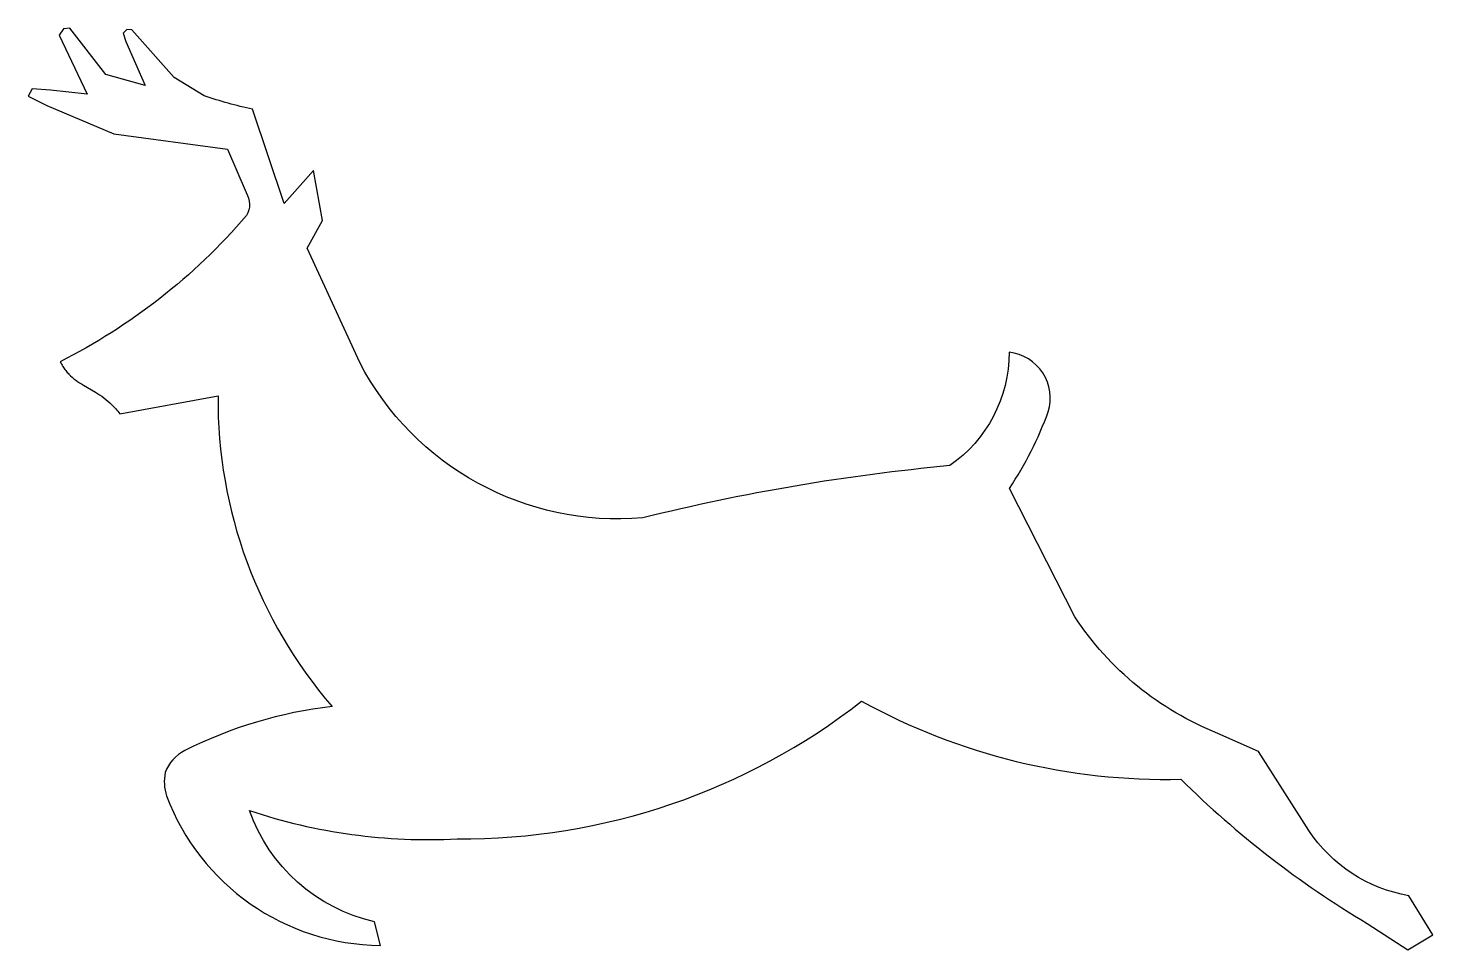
# Model space of a CAD drawing. Header units: millimetres. Extents: x 0 to 14.6, y 1.2 to 10.7.
import ezdxf

# ---------------------------------------------------------------- set-up
doc = ezdxf.new("R2010")
doc.units = ezdxf.units.MM

msp = doc.modelspace()

# ---------------------------------------------------------------- linework, layer by layer
at = {"flags": 128}
msp.add_lwpolyline([(3.644506, 1.204731), (3.582109, 1.450883, -0.257175), (2.28605, 2.603944, 0.093843), (4.440887, 2.310599, 0.169048), (8.639218, 3.738924, 0.132155), (11.953079, 2.928831, 0.060368), (13.885416, 1.432662), (14.308654, 1.158122), (14.568658, 1.314492), (14.319416, 1.71952, -0.20362), (13.279358, 2.397345), (12.757521, 3.215313), (12.337562, 3.40529, -0.153503), (10.851235, 4.614258), (10.174607, 5.947677, 0.056015), (10.57677, 6.740232, 0.223198), (10.519936, 7.145582, 0.223207), (10.171636, 7.360579, -0.244063), (9.554953, 6.18322, 0.037312), (6.368088, 5.641611, -0.303235), (3.430509, 7.254281), (2.88623, 8.441251), (3.04412, 8.725599), (2.949801, 9.246973), (2.646958, 8.90534), (2.31777, 9.883482, -0.030862), (1.816649, 10.020626), (1.502969, 10.210709), (1.065911, 10.705338), (1.014203, 10.708153), (0.976592, 10.671553), (1.004109, 10.585223), (1.202771, 10.129814), (0.795424, 10.243624), (0.422817, 10.723878), (0.356867, 10.715168), (0.311588, 10.650318), (0.600831, 10.036871), (0.220209, 10.081505), (0.029491, 10.091912), (-0.011458, 10.017659), (0.183686, 9.920142), (0.878131, 9.625564), (2.058949, 9.468651), (2.251335, 9.016233, -0.287134), (2.254523, 8.778936), (2.203111, 8.719228), (2.150991, 8.660285), (2.098177, 8.602111), (2.044682, 8.544709), (1.990518, 8.488081), (1.935699, 8.43223), (1.880236, 8.377159), (1.824143, 8.322872), (1.767433, 8.26937), (1.710119, 8.216657), (1.652212, 8.164736), (1.593727, 8.11361), (1.534675, 8.06328), (1.47507, 8.013751), (1.414925, 7.965026), (1.354251, 7.917106), (1.293063, 7.869995), (1.231373, 7.823696), (1.169193, 7.778212), (1.106537, 7.733545), (1.043417, 7.689699), (0.979847, 7.646676), (0.915838, 7.604479), (0.851404, 7.563111), (0.786557, 7.522576), (0.721311, 7.482875), (0.655678, 7.444011), (0.589671, 7.405989), (0.523302, 7.368809), (0.456585, 7.332476), (0.389533, 7.296993), (0.322157, 7.262361), (0.328626, 7.249461), (0.335291, 7.236993), (0.342147, 7.224942), (0.34919, 7.213294), (0.356415, 7.202036), (0.363817, 7.191152), (0.371393, 7.180631), (0.379137, 7.170456), (0.387044, 7.160615), (0.395111, 7.151092), (0.403333, 7.141875), (0.411704, 7.132949), (0.428879, 7.115915), (0.446599, 7.099877), (0.464827, 7.084724), (0.483526, 7.070343), (0.502661, 7.056621), (0.522193, 7.043448), (0.542087, 7.030711), (0.562306, 7.018297), (0.60357, 6.993991), (0.645693, 6.969635), (0.688379, 6.94433), (0.709842, 6.931042), (0.731337, 6.91718), (0.752825, 6.902633), (0.77427, 6.887288), (0.795637, 6.871033), (0.816887, 6.853755), (0.837985, 6.835344), (0.858894, 6.815687), (0.879576, 6.794671), (0.889821, 6.783618), (0.899995, 6.772184), (0.910095, 6.760355), (0.920115, 6.748115), (0.930051, 6.735452), (0.939898, 6.722351), (1.959546, 6.906364, 0.181848), (3.143809, 3.683976, 0.088103), (1.616378, 3.226444, 0.193123), (1.411079, 2.998077, 0.124651), (1.424784, 2.75666, 0.309562), (3.644506, 1.204731)], format="xyb", dxfattribs=at)

doc.saveas('drawing.dxf')
